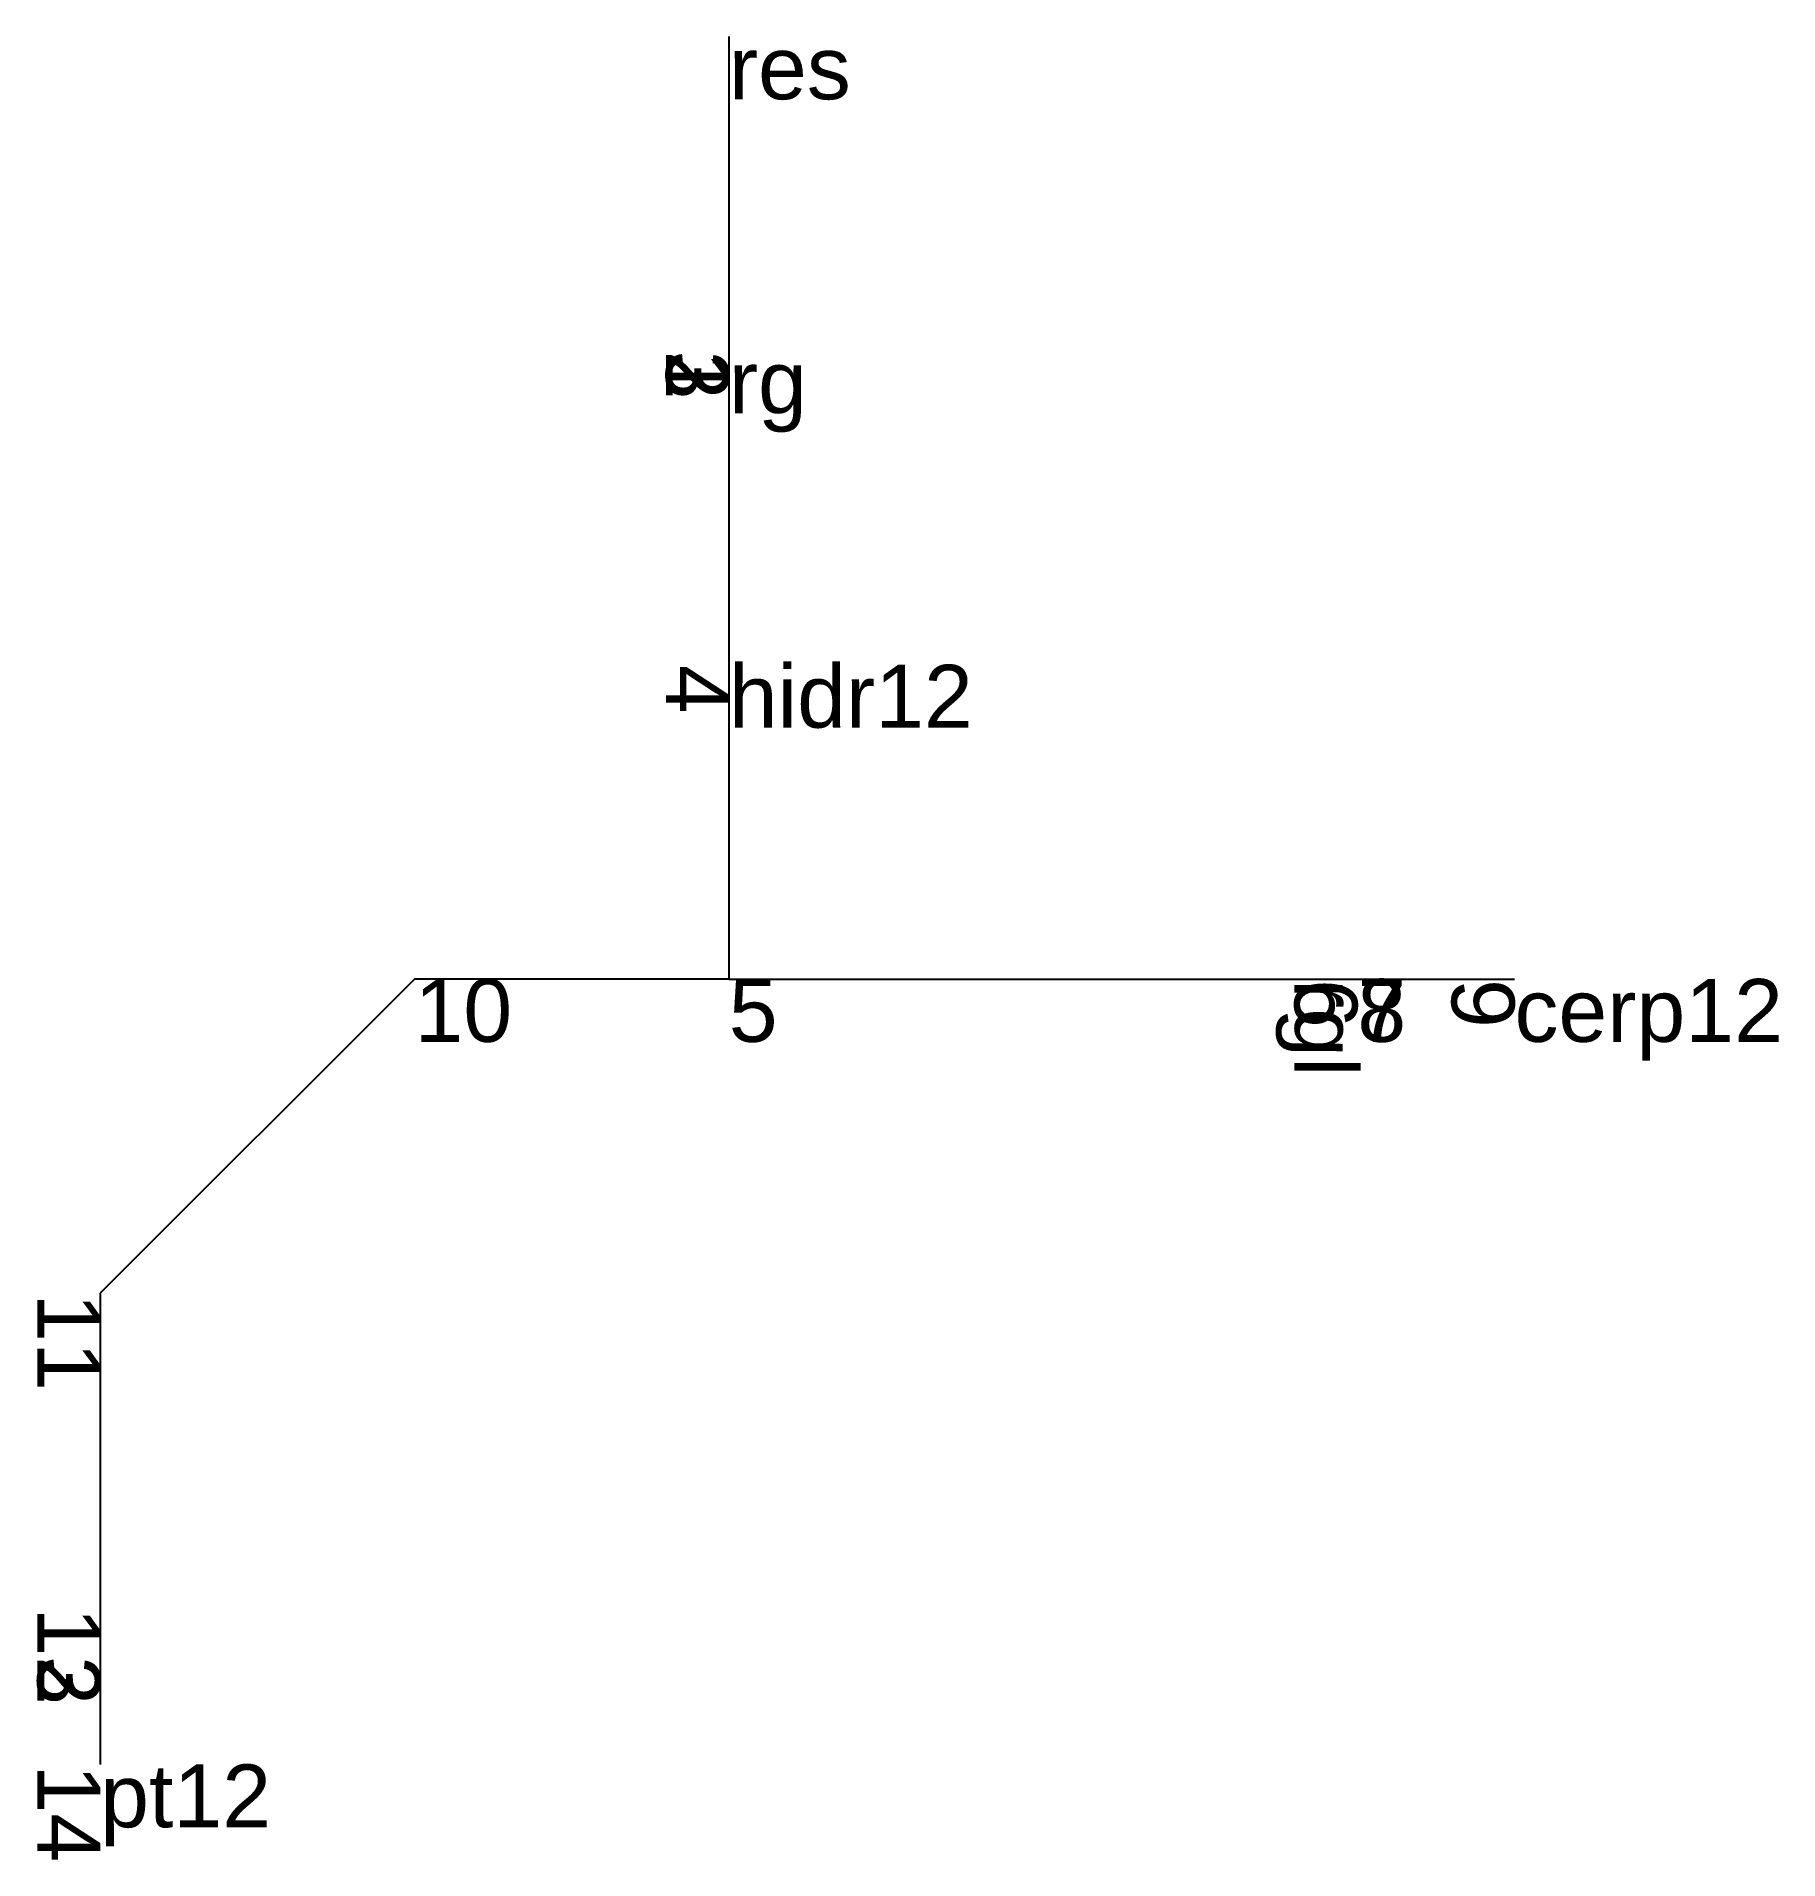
# Model space of a CAD drawing. Header units: millimetres. Extents: x -2.2 to 3.34, y -5.8 to 0.
import ezdxf

# ---------------------------------------------------------------- set-up
doc = ezdxf.new("R2010")
doc.units = ezdxf.units.MM
doc.layers.add('central argamassa', color=250, linetype='Continuous')
doc.layers.add('central armaduras', color=5, linetype='Continuous')
doc.styles.get("Standard").update_dxf_attribs({"font": 'arial.ttf'})

msp = doc.modelspace()

# ---------------------------------------------------------------- linework, layer by layer
at = {"layer": 'central armaduras'}
for p, q in [((0, 0, 5), (0, -1, 5)), ((0, -1, 5), (0, -1, 3)), ((0, -1, 1), (0, -2, 1)), ((0, -1, 3), (0, -1, 1)), ((0, -2, 1), (0, -3, 1)), ((-1, -3, 1), (-2, -4, 1)), ((0, -3, 1), (-1, -3, 1)), ((0, -3, 1), (2, -3, 1)), ((2, -3, 1), (2, -3, 2)), ((2, -3, 3), (2.5, -3, 3)), ((2, -3, 2), (2, -3, 3)), ((-2, -4, 1), (-2, -5, 1)), ((-2, -5, 1), (-2, -5, 2)), ((-2, -5, 2), (-2, -5.5, 2))]:
    msp.add_line(p, q, dxfattribs=at)

# ---------------------------------------------------------------- texts
at = {"layer": 'central argamassa', "char_height": 0.2, "attachment_point": 1}
for s, insert in [('res', (0, 0, 5)), ('rg', (0, -1, 3)), ('hidr12', (0, -2, 1)), ('10', (-1, -3, 1)), ('5', (0, -3, 1)), ('8', (2, -3, 3)), ('7', (2, -3, 2)), ('cerp12', (2.5, -3, 3)), ('pt12', (-2, -5.5, 2))]:
    msp.add_mtext_dynamic_manual_height_columns(s, width=0.059176, gutter_width=0.125, heights=[0], dxfattribs=dict(at, insert=insert))
at = {"layer": 'central argamassa', "char_height": 0.2, "attachment_point": 1, "rotation": 270}
for s, width, insert in [('3', 0.059176, (0, -1, 1)), ('2', 0.059176, (0, -1, 3)), ('1', 0.059176, (0, -1, 5)), ('4', 0.059176, (0, -2, 1)), ('6', 0.059176, (2, -3, 1)), ('9', 0.059176, (2.5, -3, 3)), ('rgl', 0.059176, (2, -3, 2)), ('11', 0.059176, (-2, -4, 1)), ('13', 0.3, (-2, -5, 2)), ('12', 0.3, (-2, -5, 1)), ('14', 0.059176, (-2, -5.5, 2))]:
    msp.add_mtext_dynamic_manual_height_columns(s, width=width, gutter_width=0.125, heights=[0], dxfattribs=dict(at, insert=insert))

doc.saveas('drawing.dxf')
